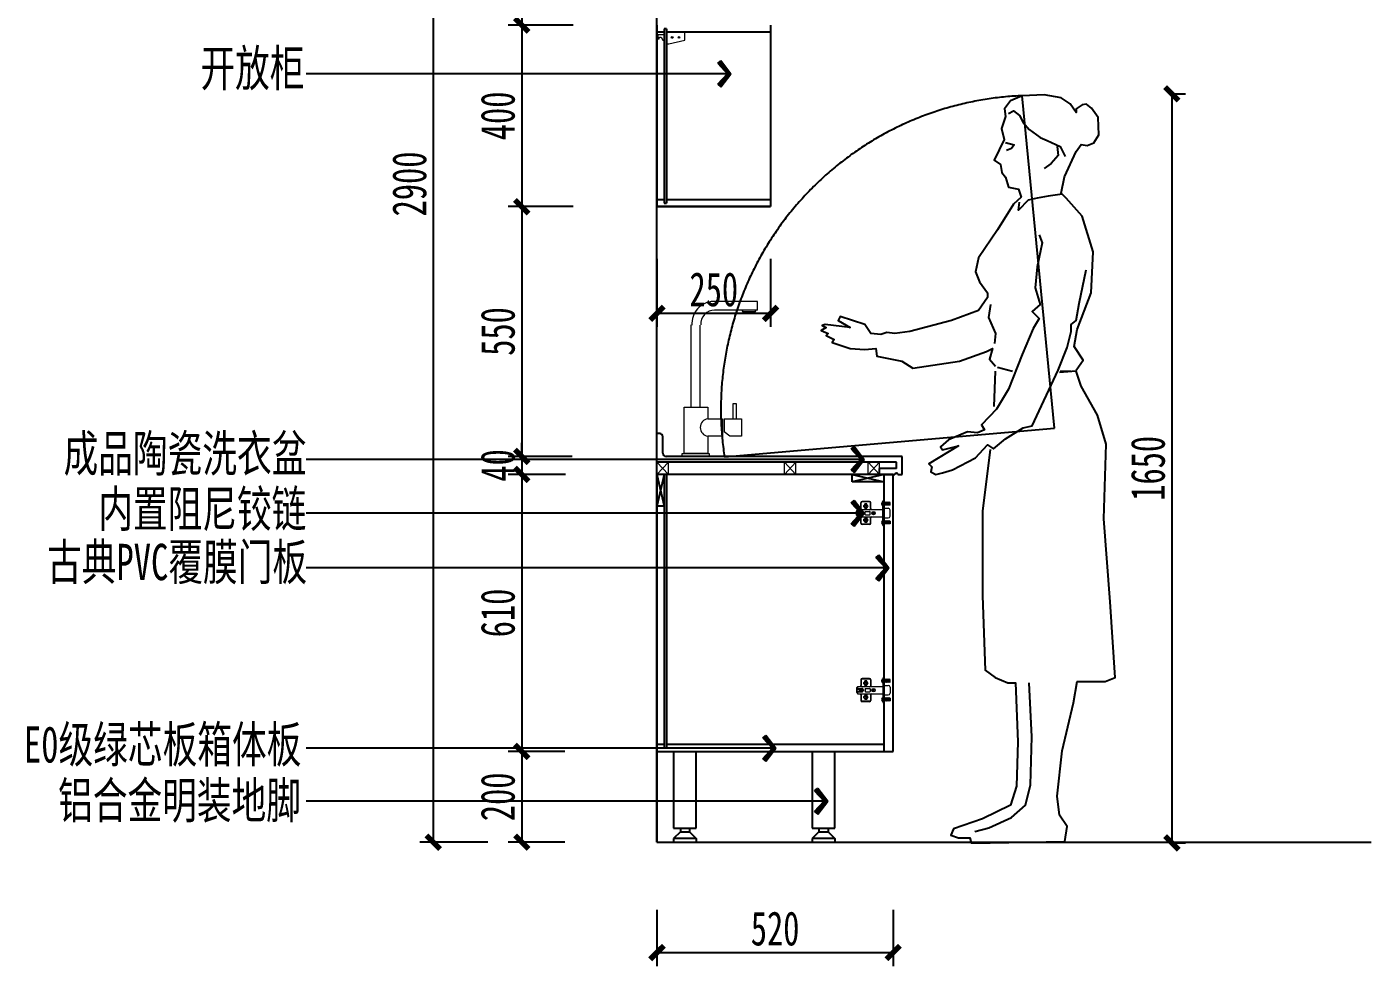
# Model space of a CAD drawing. Header units: millimetres. Extents: x 3104083 to 3173399, y -3165492 to -3044687.
# Drawn here: x 3158657 to 3161617, y -3161341 to -3159272 of the extents above; entities that cross this region are included whole.
import ezdxf

# ---------------------------------------------------------------- set-up
doc = ezdxf.new("R2010")
doc.units = ezdxf.units.MM
doc.header["$LTSCALE"] = 500
doc.header["$MEASUREMENT"] = 0
doc.header["$PDMODE"] = 2
doc.linetypes.add('ACAD_ISO03W100', pattern=[30, 12, -18])
doc.layers.get('0').update_dxf_attribs({"linetype": 'CONTINUOUS'})
doc.layers.get('DEFPOINTS').update_dxf_attribs({"linetype": 'CONTINUOUS'})
for name, color, linetype in [('1', 1, 'CONTINUOUS'), ('D-节点尺寸', 5, 'CONTINUOUS'), ('P-完成面', 3, 'CONTINUOUS'), ('W-基础引线', 35, 'CONTINUOUS'), ('台面', 4, 'CONTINUOUS'), ('柜体', 2, 'CONTINUOUS')]:
    doc.layers.add(name, color=color, linetype=linetype)
for name, color, linetype, lineweight in [('五金辅助件', 25, 'CONTINUOUS', 13), ('墙体', 6, 'CONTINUOUS', 25), ('电器', 85, 'CONTINUOUS', 15)]:
    doc.layers.add(name, color=color, linetype=linetype, lineweight=lineweight)
doc.styles.add('DIM', font='SimSun.ttf', dxfattribs={"width": 0.7})
doc.dimstyles.new('30', dxfattribs={"dimscale": 30, "dimtxt": 2.5, "dimasz": 1, "dimexe": 1, "dimexo": 1, "dimgap": 0.5, "dimtad": 1, "dimdec": 0, "dimzin": 0, "dimdsep": 46, "dimtxsty": 'DIM', "dimblk": 'ARCHTICK', "dimcen": 0, "dimclrd": 5, "dimclre": 5, "dimclrt": 35, "dimadec": 0, "dimazin": 0, "dimtfac": 0.5, "dimtdec": 0, "dimtix": 1, "dimtmove": 2, "dimatfit": 2, "dimldrblk": 'A', "dimfxl": 0, "dimtolj": 1, "dimtzin": 0, "dimlwd": -1, "dimlwe": -1, "dimarcsym": 0})
doc.dimstyles.new('基础引线', dxfattribs={"dimtxt": 3, "dimasz": 0.7, "dimexe": 2, "dimexo": 6, "dimgap": 1, "dimtad": 1, "dimdec": 0, "dimdsep": 46, "dimtxsty": 'Standard', "dimblk1": 'A', "dimblk2": 'A', "dimsah": 1, "dimcen": 3, "dimdle": 200, "dimclrd": 256, "dimclre": 256, "dimclrt": 2, "dimadec": 0, "dimazin": 0, "dimtfac": 1, "dimtdec": 0, "dimtix": 1, "dimtmove": 1, "dimatfit": 3, "dimldrblk": 'A', "dimfxl": 0, "dimtvp": 1, "dimtolj": 1, "dimtzin": 0, "dimarcsym": 0})

# ---------------------------------------------------------------- blocks, each defined once
blk = doc.blocks.new('_ArchTick')
at = {"color": 0, "linetype": 'ByBlock', "const_width": 0.4}
blk.add_lwpolyline([(-0.5, -0.5), (0.5, 0.5)], dxfattribs=at)
blk = doc.blocks.new('*D2047')
at = {"layer": 'DEFPOINTS', "color": 0, "ltscale": 100}
for p in [(3159890.2, -3158518.2), (3159746.9, -3159268.2), (3159890.2, -3159268.2)]:
    blk.add_point(p, dxfattribs=at)
at = {"layer": 'P-完成面', "color": 5, "ltscale": 100}
for p, q in [((3159860.2, -3158518.2), (3159716.9, -3158518.2)), ((3159746.9, -3158518.2), (3159746.9, -3159268.2)), ((3159860.2, -3159268.2), (3159716.9, -3159268.2))]:
    blk.add_line(p, q, dxfattribs=at)
at = {"layer": 'P-完成面', "color": 5, "ltscale": 100, "xscale": 30, "yscale": 30, "zscale": 30}
for p, rotation in [((3159746.9, -3158518.2), 90), ((3159746.9, -3159268.2), 270)]:
    blk.add_blockref('_ArchTick', p, dxfattribs=dict(at, rotation=rotation))
at = {"layer": 'P-完成面', "color": 35, "ltscale": 100, "insert": (3159694.4, -3158893.2), "char_height": 75, "attachment_point": 5, "rotation": 90, "style": 'DIM'}
blk.add_mtext('\\A1;750', dxfattribs=at)
blk = doc.blocks.new('A')
for p, q in [((-1.435, 1.148), (-1.09, 1.437)), ((-1.435, 1.148), (-0.369, 0)), ((-1.09, 1.437), (0, 0)), ((-0.369, 0), (-2.127, 0)), ((-1.435, -1.148), (-0.369, 0)), ((-1.09, -1.437), (0, 0)), ((-1.435, -1.148), (-1.09, -1.437))]:
    blk.add_line(p, q)
for points in [[(-1.435, 1.148), (-1.09, 1.437), (-0.369, 0), (0, 0)], [(-1.435, -1.148), (-1.09, -1.437), (-0.369, 0), (0, 0)]]:
    blk.add_solid(points)
blk = doc.blocks.new('*D2048')
at = {"layer": 'DEFPOINTS', "color": 0, "ltscale": 100}
for p in [(3159890.2, -3159268.2), (3159746.9, -3159668.2), (3159890.2, -3159668.2)]:
    blk.add_point(p, dxfattribs=at)
at = {"layer": 'P-完成面', "color": 5, "ltscale": 100}
for p, q in [((3159860.2, -3159268.2), (3159716.9, -3159268.2)), ((3159746.9, -3159268.2), (3159746.9, -3159668.2)), ((3159860.2, -3159668.2), (3159716.9, -3159668.2))]:
    blk.add_line(p, q, dxfattribs=at)
at = {"layer": 'P-完成面', "color": 5, "ltscale": 100, "xscale": 30, "yscale": 30, "zscale": 30}
for p, rotation in [((3159746.9, -3159268.2), 90), ((3159746.9, -3159668.2), 270)]:
    blk.add_blockref('_ArchTick', p, dxfattribs=dict(at, rotation=rotation))
at = {"layer": 'P-完成面', "color": 35, "ltscale": 100, "insert": (3159694.4, -3159468.2), "char_height": 75, "attachment_point": 5, "rotation": 90, "style": 'DIM'}
blk.add_mtext('\\A1;400', dxfattribs=at)
blk = doc.blocks.new('*D2049')
at = {"layer": 'DEFPOINTS', "color": 0, "ltscale": 100}
for p in [(3159890.2, -3159668.2), (3159746.9, -3160218.2), (3159888, -3160218.2)]:
    blk.add_point(p, dxfattribs=at)
at = {"layer": 'P-完成面', "color": 5, "ltscale": 100}
for p, q in [((3159860.2, -3159668.2), (3159716.9, -3159668.2)), ((3159746.9, -3159668.2), (3159746.9, -3160218.2)), ((3159858, -3160218.2), (3159716.9, -3160218.2))]:
    blk.add_line(p, q, dxfattribs=at)
at = {"layer": 'P-完成面', "color": 5, "ltscale": 100, "xscale": 30, "yscale": 30, "zscale": 30}
for p, rotation in [((3159746.9, -3159668.2), 90), ((3159746.9, -3160218.2), 270)]:
    blk.add_blockref('_ArchTick', p, dxfattribs=dict(at, rotation=rotation))
at = {"layer": 'P-完成面', "color": 35, "ltscale": 100, "insert": (3159694.4, -3159943.2), "char_height": 75, "attachment_point": 5, "rotation": 90, "style": 'DIM'}
blk.add_mtext('\\A1;550', dxfattribs=at)
blk = doc.blocks.new('*D2050')
at = {"layer": 'DEFPOINTS', "color": 0, "ltscale": 100}
for p in [(3159888, -3160218.2), (3159746.9, -3160258.2), (3159873.1, -3160258.2)]:
    blk.add_point(p, dxfattribs=at)
at = {"layer": 'P-完成面', "color": 5, "ltscale": 100}
for p, q in [((3159746.9, -3160218.2), (3159746.9, -3160188.2)), ((3159858, -3160218.2), (3159716.9, -3160218.2)), ((3159746.9, -3160218.2), (3159746.9, -3160258.2)), ((3159843.1, -3160258.2), (3159716.9, -3160258.2)), ((3159746.9, -3160258.2), (3159746.9, -3160288.2))]:
    blk.add_line(p, q, dxfattribs=at)
at = {"layer": 'P-完成面', "color": 5, "ltscale": 100, "xscale": 30, "yscale": 30, "zscale": 30}
for p, rotation in [((3159746.9, -3160218.2), 270), ((3159746.9, -3160258.2), 90)]:
    blk.add_blockref('_ArchTick', p, dxfattribs=dict(at, rotation=rotation))
at = {"layer": 'P-完成面', "color": 35, "ltscale": 100, "insert": (3159694.4, -3160238.2), "char_height": 75, "attachment_point": 5, "rotation": 90, "style": 'DIM'}
blk.add_mtext('\\A1;40', dxfattribs=at)
blk = doc.blocks.new('*D2051')
at = {"layer": 'DEFPOINTS', "color": 0, "ltscale": 100}
for p in [(3159873.1, -3160258.2), (3159746.9, -3160868.2), (3159871.5, -3160868.2)]:
    blk.add_point(p, dxfattribs=at)
at = {"layer": 'P-完成面', "color": 5, "ltscale": 100}
for p, q in [((3159843.1, -3160258.2), (3159716.9, -3160258.2)), ((3159746.9, -3160258.2), (3159746.9, -3160868.2)), ((3159841.5, -3160868.2), (3159716.9, -3160868.2))]:
    blk.add_line(p, q, dxfattribs=at)
at = {"layer": 'P-完成面', "color": 5, "ltscale": 100, "xscale": 30, "yscale": 30, "zscale": 30}
for p, rotation in [((3159746.9, -3160258.2), 90), ((3159746.9, -3160868.2), 270)]:
    blk.add_blockref('_ArchTick', p, dxfattribs=dict(at, rotation=rotation))
at = {"layer": 'P-完成面', "color": 35, "ltscale": 100, "insert": (3159694.4, -3160563.2), "char_height": 75, "attachment_point": 5, "rotation": 90, "style": 'DIM'}
blk.add_mtext('\\A1;610', dxfattribs=at)
blk = doc.blocks.new('*D2052')
at = {"layer": 'DEFPOINTS', "color": 0, "ltscale": 100}
for p in [(3159871.5, -3160868.2), (3159746.9, -3161068.2), (3159871.5, -3161068.2)]:
    blk.add_point(p, dxfattribs=at)
at = {"layer": 'P-完成面', "color": 5, "ltscale": 100}
for p, q in [((3159841.5, -3160868.2), (3159716.9, -3160868.2)), ((3159746.9, -3160868.2), (3159746.9, -3161068.2)), ((3159841.5, -3161068.2), (3159716.9, -3161068.2))]:
    blk.add_line(p, q, dxfattribs=at)
at = {"layer": 'P-完成面', "color": 5, "ltscale": 100, "xscale": 30, "yscale": 30, "zscale": 30}
for p, rotation in [((3159746.9, -3160868.2), 90), ((3159746.9, -3161068.2), 270)]:
    blk.add_blockref('_ArchTick', p, dxfattribs=dict(at, rotation=rotation))
at = {"layer": 'P-完成面', "color": 35, "ltscale": 100, "insert": (3159694.4, -3160968.2), "char_height": 75, "attachment_point": 5, "rotation": 90, "style": 'DIM'}
blk.add_mtext('\\A1;200', dxfattribs=at)
blk = doc.blocks.new('*D2053')
at = {"layer": 'DEFPOINTS', "color": 0, "ltscale": 100}
for p in [(3159909.6, -3158168.2), (3159552.2, -3161068.2), (3159871.5, -3161068.2)]:
    blk.add_point(p, dxfattribs=at)
at = {"layer": 'P-完成面', "color": 5, "ltscale": 100}
for p, q in [((3159672.2, -3158168.2), (3159522.2, -3158168.2)), ((3159552.2, -3158168.2), (3159552.2, -3161068.2)), ((3159672.2, -3161068.2), (3159522.2, -3161068.2))]:
    blk.add_line(p, q, dxfattribs=at)
at = {"layer": 'P-完成面', "color": 5, "ltscale": 100, "xscale": 30, "yscale": 30, "zscale": 30}
for p, rotation in [((3159552.2, -3158168.2), 90), ((3159552.2, -3161068.2), 270)]:
    blk.add_blockref('_ArchTick', p, dxfattribs=dict(at, rotation=rotation))
at = {"layer": 'P-完成面', "color": 35, "ltscale": 100, "insert": (3159499.7, -3159618.2), "char_height": 75, "attachment_point": 5, "rotation": 90, "style": 'DIM'}
blk.add_mtext('\\A1;2900', dxfattribs=at)
blk = doc.blocks.new('*D2055')
at = {"layer": 'DEFPOINTS', "color": 0, "ltscale": 100}
for p in [(3160044.6, -3161187.4), (3160564.6, -3161187.4), (3160564.6, -3161311.1)]:
    blk.add_point(p, dxfattribs=at)
at = {"layer": 'P-完成面', "color": 5, "ltscale": 100}
for p, q in [((3160044.6, -3161217.4), (3160044.6, -3161341.1)), ((3160564.6, -3161217.4), (3160564.6, -3161341.1)), ((3160044.6, -3161311.1), (3160564.6, -3161311.1))]:
    blk.add_line(p, q, dxfattribs=at)
at = {"layer": 'P-完成面', "color": 5, "ltscale": 100, "xscale": 30, "yscale": 30, "zscale": 30, "rotation": 180}
blk.add_blockref('_ArchTick', (3160044.6, -3161311.1), dxfattribs=at)
at = {"layer": 'P-完成面', "color": 5, "ltscale": 100, "xscale": 30, "yscale": 30, "zscale": 30}
blk.add_blockref('_ArchTick', (3160564.6, -3161311.1), dxfattribs=at)
at = {"layer": 'P-完成面', "color": 35, "ltscale": 100, "insert": (3160304.6, -3161258.6), "char_height": 75, "attachment_point": 5, "style": 'DIM'}
blk.add_mtext('\\A1;520', dxfattribs=at)
blk = doc.blocks.new('*D2057')
at = {"layer": 'DEFPOINTS', "color": 0, "ltscale": 100}
for p in [(3160044.6, -3159717.1), (3160294.6, -3159717.1), (3160044.6, -3159903.2)]:
    blk.add_point(p, dxfattribs=at)
at = {"layer": 'P-完成面', "color": 5, "ltscale": 100}
for p, q in [((3160044.6, -3159783.2), (3160044.6, -3159933.2)), ((3160294.6, -3159783.2), (3160294.6, -3159933.2)), ((3160294.6, -3159903.2), (3160044.6, -3159903.2))]:
    blk.add_line(p, q, dxfattribs=at)
at = {"layer": 'P-完成面', "color": 5, "ltscale": 100, "xscale": 30, "yscale": 30, "zscale": 30, "rotation": 180}
blk.add_blockref('_ArchTick', (3160044.6, -3159903.2), dxfattribs=at)
at = {"layer": 'P-完成面', "color": 5, "ltscale": 100, "xscale": 30, "yscale": 30, "zscale": 30}
blk.add_blockref('_ArchTick', (3160294.6, -3159903.2), dxfattribs=at)
at = {"layer": 'P-完成面', "color": 35, "ltscale": 100, "insert": (3160169.6, -3159850.7), "char_height": 75, "attachment_point": 5, "style": 'DIM'}
blk.add_mtext('\\A1;250', dxfattribs=at)
blk = doc.blocks.new('F02FMA01')
at = {"color": 0, "linetype": 'ByBlock'}
for p, q in [((34.1, 1509.5), (18.7, 1491.9)), ((31.9, 1529.2), (34.1, 1509.5)), ((18.7, 1491.9), (3.4, 1481)), ((-104.6, 1034.2), (-107.3, 956.5))]:
    blk.add_line(p, q, dxfattribs=at)
for points in [[(40.6, 1426.2), (47.8, 1462.5), (73.5, 1518.2), (84.5, 1533.6), (97.6, 1531.4), (112.4, 1537.3), (123.3, 1554.8), (121.8, 1592.7), (107.4, 1613.2), (96.4, 1622), (86.7, 1621.2), (73.5, 1612.4), (73.5, 1603.7), (60.4, 1623.4), (40.6, 1636.5), (3.4, 1643.1), (-44.9, 1640.9), (-71.2, 1629.9), (-84.3, 1612.4), (-82.1, 1594.9), (-90.9, 1568.6), (-84.9, 1544.7), (-106.7, 1499.2), (-93.1, 1489.7), (-90, 1471.6), (-81.7, 1461.9), (-75.6, 1439.4), (-53.6, 1435), (-47.1, 1417.5), (-64.6, 1402.1), (-99.7, 1345.2), (-141.3, 1283.8), (-147.9, 1253.2), (-139.1, 1231.2), (-121.6, 1207.1), (-121.6, 1196.2), (-141.3, 1167.7), (-200.5, 1145.8), (-292.6, 1121.7), (-325.5, 1117.3), (-343.1, 1119.5), (-356.2, 1115.1), (-378.1, 1117.3), (-391.3, 1137), (-446.1, 1154.6), (-450.5, 1145.8), (-424.2, 1130.5), (-479, 1137), (-485.6, 1134.9), (-476.8, 1130.5), (-487.8, 1123.9), (-472.4, 1117.3), (-476.8, 1112.9), (-459.3, 1104.2), (-463.6, 1097.6), (-424.2, 1084.5), (-391.3, 1082.3), (-367.2, 1084.5), (-365, 1066.9), (-310.2, 1056), (-286, 1040.7), (-183, 1056), (-123.8, 1077.9), (-110.6, 1084.5), (-117.2, 1060.4), (-104.1, 1045)], [(-75.6, 1601.5), (-64.6, 1608), (-51.4, 1597.1), (-42.7, 1581.8), (-29.5, 1566.4), (-5.4, 1548.9), (9.9, 1542.3), (38.5, 1529.2), (49.4, 1507.3)], [(-82.1, 1537.9), (-62.9, 1532.6), (-69, 1524.8), (-79.9, 1520.4)], [(73.5, 1036.3), (88.9, 1058.2), (69.1, 1088.9), (75.7, 1126.1), (106.4, 1207.1), (110.8, 1297), (86.7, 1375.8), (51.6, 1415.3), (42.8, 1424), (12.1, 1419.6), (-12, 1415.3), (-31.7, 1410.9), (-53.6, 1389), (-51.4, 1406.5)], [(-7.6, 1334.2), (-1, 1316.7), (-12, 1264.1), (-16.4, 1218.1), (-5.4, 1180.9), (-22.9, 1165.5), (-7.6, 1150.2), (-20.7, 1128.3), (-44.9, 1071.3), (-75.6, 994.7), (-101.9, 950.8), (-134.8, 915.8), (-128.2, 904.8), (-143.5, 898.3), (-165.5, 900.5), (-207.1, 882.9), (-224.7, 867.6), (-220.3, 861), (-185.2, 869.8), (-251, 830.4), (-244.4, 823.8), (-246.6, 812.8), (-235.6, 806.3), (-220.3, 810.6), (-198.3, 817.2), (-147.9, 843.5), (-121.6, 872), (-108.4, 863.2), (-82.1, 885.1), (-42.7, 909.2), (-22.9, 913.6), (34.1, 1036.3), (53.8, 1086.7), (62.6, 1121.7), (62.6, 1137), (73.5, 1145.8), (80.1, 1183.1), (95.5, 1257.5)], [(-115, 1180.9), (-119.4, 1152.4), (-104.1, 1117.3), (-106.3, 1095.4)], [(-99.7, 1042.8), (-66.8, 1034.1)], [(-115.7, 862), (-132.4, 725.9), (-132.4, 539.7), (-126.8, 375.8), (-104.6, 359.2), (-76.8, 348), (-60.1, 348), (-54.5, 217.5), (-57.3, 120.2), (-71.2, 78.6), (-132.4, 48), (-196.3, 25.8), (-201.9, 11.9), (-185.2, 6.3), (-160.2, 6.3), (-157.4, -4.8), (-115.7, -4.8), (48.4, -2), (53.9, 31.3), (37.2, 56.3), (31.7, 98), (42.8, 198), (67.8, 303.6), (76.2, 350.8), (137.3, 350.8), (159.6, 359.2), (148.5, 525.8), (134.6, 709.2), (140.1, 873.1), (120.7, 937), (84.5, 1000.9), (73.4, 1034.2), (37.2, 1031.5)], [(38.5, 1034.1), (62.6, 1034.1)], [(-149.1, 20.2), (-118.5, 28.6), (-68.4, 50.8), (-37.8, 78.6), (-26.7, 123), (-23.9, 228.6), (-29.5, 348)]]:
    blk.add_lwpolyline(points, dxfattribs=at)
blk = doc.blocks.new('*D2060')
at = {"layer": 'DEFPOINTS', "color": 0, "ltscale": 100}
for p in [(3161149.4, -3159419.6), (3161149.4, -3161069.6), (3161178.1, -3161069.6)]:
    blk.add_point(p, dxfattribs=at)
at = {"layer": 'P-完成面', "color": 5, "ltscale": 100}
for p, q in [((3161178.1, -3159419.6), (3161208.1, -3159419.6)), ((3161178.1, -3159419.6), (3161178.1, -3161069.6)), ((3161178.1, -3161069.6), (3161208.1, -3161069.6))]:
    blk.add_line(p, q, dxfattribs=at)
at = {"layer": 'P-完成面', "color": 5, "ltscale": 100, "xscale": 30, "yscale": 30, "zscale": 30}
for p, rotation in [((3161178.1, -3159419.6), 90), ((3161178.1, -3161069.6), 270)]:
    blk.add_blockref('_ArchTick', p, dxfattribs=dict(at, rotation=rotation))
at = {"layer": 'P-完成面', "color": 35, "ltscale": 100, "insert": (3161125.6, -3160244.6), "char_height": 75, "attachment_point": 5, "rotation": 90, "style": 'DIM'}
blk.add_mtext('\\A1;1650', dxfattribs=at)

msp = doc.modelspace()

# ---------------------------------------------------------------- linework, layer by layer
at = {"layer": '五金辅助件'}
for p, q in [((3160105.779, -3159301.527), (3160105.779, -3159284.172)), ((3160060.6, -3159289.671), (3160046.221, -3159289.671)), ((3160046.221, -3159289.671), (3160046.221, -3159298.734)), ((3160046.221, -3159298.734), (3160049.444, -3159298.734)), ((3160049.444, -3159298.734), (3160050.386, -3159295.111)), ((3160050.386, -3159295.111), (3160054.142, -3159295.111)), ((3160054.142, -3159295.111), (3160057.371, -3159301.608)), ((3160057.371, -3159301.608), (3160060.6, -3159301.608)), ((3160065.6, -3159309.573), (3160071.016, -3159309.573)), ((3160071.016, -3159309.573), (3160105.779, -3159301.527)), ((3160493.24, -3160332.869), (3160493.24, -3160320.612)), ((3160494.2, -3160332.869), (3160494.2, -3160320.612)), ((3160512.44, -3160317.732), (3160496.12, -3160317.732)), ((3160512.44, -3160318.692), (3160496.12, -3160318.692)), ((3160514.36, -3160333.092), (3160514.36, -3160320.612)), ((3160515.32, -3160333.092), (3160515.32, -3160320.612)), ((3160540.28, -3160318.774), (3160541.72, -3160318.774)), ((3160541.72, -3160370.532), (3160541.72, -3160315.812)), ((3160541.72, -3160315.812), (3160544.6, -3160315.812)), ((3160546.141, -3160319.734), (3160544.6, -3160319.348)), ((3160548.061, -3160319.734), (3160546.141, -3160319.254)), ((3160546.141, -3160325.974), (3160546.141, -3160319.254)), ((3160549.981, -3160319.734), (3160548.061, -3160319.254)), ((3160548.061, -3160325.974), (3160548.061, -3160319.254)), ((3160551.901, -3160319.734), (3160549.981, -3160319.254)), ((3160549.981, -3160325.974), (3160549.981, -3160319.254)), ((3160553.821, -3160319.734), (3160551.901, -3160319.254)), ((3160551.901, -3160325.974), (3160551.901, -3160319.254)), ((3160555.741, -3160319.734), (3160553.821, -3160319.254)), ((3160553.821, -3160325.974), (3160553.821, -3160319.254)), ((3160557.661, -3160319.734), (3160555.741, -3160319.254)), ((3160555.741, -3160325.974), (3160555.741, -3160319.254)), ((3160557.661, -3160325.494), (3160557.661, -3160319.734)), ((3160483.64, -3160347.738), (3160483.64, -3160338.606)), ((3160484.324, -3160337.687), (3160485.684, -3160337.279)), ((3160485.684, -3160349.065), (3160484.324, -3160348.657)), ((3160484.6, -3160347.023), (3160484.6, -3160339.32)), ((3160485.284, -3160338.401), (3160485.684, -3160338.281)), ((3160485.684, -3160348.063), (3160485.284, -3160347.943)), ((3160485.684, -3160335.012), (3160541.72, -3160335.012)), ((3160485.684, -3160339.812), (3160485.684, -3160335.012)), ((3160485.684, -3160339.332), (3160495.284, -3160339.332)), ((3160485.684, -3160351.332), (3160485.684, -3160346.532)), ((3160485.684, -3160347.012), (3160495.284, -3160347.012)), ((3160485.684, -3160351.332), (3160541.72, -3160351.332)), ((3160486.644, -3160340.772), (3160491.422, -3160340.772)), ((3160486.644, -3160345.572), (3160491.422, -3160345.572)), ((3160493.556, -3160342.631), (3160490.516, -3160343.33)), ((3160493.879, -3160344.035), (3160490.838, -3160344.733)), ((3160494.53, -3160340.438), (3160493.126, -3160340.76)), ((3160493.126, -3160340.76), (3160493.556, -3160342.631)), ((3160493.879, -3160344.035), (3160494.309, -3160345.906)), ((3160495.712, -3160345.584), (3160494.309, -3160345.906)), ((3160494.53, -3160340.438), (3160494.96, -3160342.309)), ((3160498.001, -3160341.61), (3160494.96, -3160342.309)), ((3160498.323, -3160343.014), (3160495.282, -3160343.712)), ((3160495.282, -3160343.712), (3160495.712, -3160345.584)), ((3160499.124, -3160343.652), (3160499.124, -3160342.692)), ((3160500.657, -3160325.459), (3160503.262, -3160327.855)), ((3160501.631, -3160324.399), (3160504.237, -3160326.794)), ((3160501.88, -3160324.22), (3160501.88, -3160323.012)), ((3160501.88, -3160332.612), (3160501.88, -3160331.404)), ((3160503.262, -3160327.855), (3160501.963, -3160329.268)), ((3160501.963, -3160329.268), (3160503.023, -3160330.243)), ((3160506.2, -3160322.532), (3160502.36, -3160322.532)), ((3160506.2, -3160333.092), (3160502.36, -3160333.092)), ((3160502.964, -3160346.052), (3160502.964, -3160340.292)), ((3160504.322, -3160328.829), (3160503.023, -3160330.243)), ((3160503.924, -3160339.332), (3160512.564, -3160339.332)), ((3160503.924, -3160347.012), (3160512.564, -3160347.012)), ((3160505.536, -3160325.381), (3160504.237, -3160326.794)), ((3160504.322, -3160328.829), (3160506.928, -3160331.225)), ((3160506.596, -3160326.356), (3160505.297, -3160327.769)), ((3160505.297, -3160327.769), (3160507.902, -3160330.165)), ((3160505.536, -3160325.381), (3160506.596, -3160326.356)), ((3160506.68, -3160324.22), (3160506.68, -3160323.012)), ((3160506.68, -3160332.612), (3160506.68, -3160331.404)), ((3160513.524, -3160346.052), (3160513.524, -3160340.292)), ((3160517.424, -3160342.34), (3160520.139, -3160343.303)), ((3160517.745, -3160341.435), (3160520.46, -3160342.398)), ((3160520.43, -3160343.916), (3160519.467, -3160346.63)), ((3160521.335, -3160344.237), (3160520.372, -3160346.951)), ((3160522.035, -3160339.392), (3160521.072, -3160342.107)), ((3160521.948, -3160343.945), (3160524.662, -3160344.908)), ((3160522.94, -3160339.713), (3160521.977, -3160342.428)), ((3160522.269, -3160343.04), (3160524.983, -3160344.004)), ((3160538.84, -3160322.134), (3160539.33, -3160322.134)), ((3160538.84, -3160323.094), (3160539.33, -3160323.094)), ((3160539.33, -3160323.094), (3160539.33, -3160322.134)), ((3160540.28, -3160326.454), (3160541.72, -3160326.454)), ((3160546.141, -3160325.494), (3160544.6, -3160325.879)), ((3160544.6, -3160332.612), (3160553.821, -3160332.612)), ((3160548.061, -3160325.494), (3160546.141, -3160325.974)), ((3160549.981, -3160325.494), (3160548.061, -3160325.974)), ((3160551.901, -3160325.494), (3160549.981, -3160325.974)), ((3160553.821, -3160325.494), (3160551.901, -3160325.974)), ((3160555.741, -3160325.494), (3160553.821, -3160325.974)), ((3160557.661, -3160325.494), (3160555.741, -3160325.974)), ((3160557.661, -3160349.892), (3160557.661, -3160336.452)), ((3160493.24, -3160365.732), (3160493.24, -3160353.475)), ((3160494.2, -3160365.732), (3160494.2, -3160353.475)), ((3160512.44, -3160367.652), (3160496.12, -3160367.652)), ((3160512.44, -3160368.612), (3160496.12, -3160368.612)), ((3160503.417, -3160357.991), (3160499.967, -3160358.784)), ((3160503.739, -3160359.395), (3160500.289, -3160360.187)), ((3160501.88, -3160353.732), (3160501.88, -3160354.94)), ((3160501.88, -3160362.124), (3160501.88, -3160363.332)), ((3160506.2, -3160353.252), (3160502.36, -3160353.252)), ((3160506.2, -3160363.812), (3160502.36, -3160363.812)), ((3160504.39, -3160355.798), (3160502.987, -3160356.12)), ((3160502.987, -3160356.12), (3160503.417, -3160357.991)), ((3160503.739, -3160359.395), (3160504.169, -3160361.266)), ((3160505.572, -3160360.944), (3160504.169, -3160361.266)), ((3160504.39, -3160355.798), (3160504.82, -3160357.669)), ((3160508.27, -3160356.876), (3160504.82, -3160357.669)), ((3160508.592, -3160358.28), (3160505.142, -3160359.072)), ((3160505.142, -3160359.072), (3160505.572, -3160360.944)), ((3160506.68, -3160353.732), (3160506.68, -3160354.94)), ((3160506.68, -3160362.124), (3160506.68, -3160363.332)), ((3160514.36, -3160365.732), (3160514.36, -3160353.252)), ((3160515.32, -3160365.732), (3160515.32, -3160353.252)), ((3160538.84, -3160363.25), (3160539.33, -3160363.25)), ((3160538.84, -3160364.21), (3160539.33, -3160364.21)), ((3160539.33, -3160363.25), (3160539.33, -3160364.21)), ((3160540.28, -3160359.89), (3160541.72, -3160359.89)), ((3160540.28, -3160367.57), (3160541.72, -3160367.57)), ((3160541.72, -3160370.532), (3160544.6, -3160370.532)), ((3160544.6, -3160353.732), (3160553.821, -3160353.732)), ((3160546.141, -3160360.85), (3160544.6, -3160360.465)), ((3160546.141, -3160366.61), (3160544.6, -3160366.996)), ((3160546.141, -3160360.37), (3160546.141, -3160367.09)), ((3160548.061, -3160360.85), (3160546.141, -3160360.37)), ((3160548.061, -3160366.61), (3160546.141, -3160367.09)), ((3160548.061, -3160360.37), (3160548.061, -3160367.09)), ((3160549.981, -3160360.85), (3160548.061, -3160360.37)), ((3160549.981, -3160366.61), (3160548.061, -3160367.09)), ((3160549.981, -3160360.37), (3160549.981, -3160367.09)), ((3160551.901, -3160360.85), (3160549.981, -3160360.37)), ((3160551.901, -3160366.61), (3160549.981, -3160367.09)), ((3160551.901, -3160360.37), (3160551.901, -3160367.09)), ((3160553.821, -3160360.85), (3160551.901, -3160360.37)), ((3160553.821, -3160366.61), (3160551.901, -3160367.09)), ((3160553.821, -3160360.37), (3160553.821, -3160367.09)), ((3160555.741, -3160360.85), (3160553.821, -3160360.37)), ((3160555.741, -3160366.61), (3160553.821, -3160367.09)), ((3160555.741, -3160360.37), (3160555.741, -3160367.09)), ((3160557.661, -3160360.85), (3160555.741, -3160360.37)), ((3160557.661, -3160366.61), (3160555.741, -3160367.09)), ((3160557.661, -3160360.85), (3160557.661, -3160366.61)), ((3160541.72, -3160705.812), (3160541.72, -3160760.532)), ((3160541.72, -3160705.812), (3160544.6, -3160705.812)), ((3160483.64, -3160728.606), (3160483.64, -3160737.738)), ((3160485.684, -3160727.279), (3160484.324, -3160727.687)), ((3160484.6, -3160729.32), (3160484.6, -3160737.023)), ((3160485.684, -3160728.281), (3160485.284, -3160728.401)), ((3160485.684, -3160725.012), (3160541.72, -3160725.012)), ((3160485.684, -3160725.012), (3160485.684, -3160729.812)), ((3160485.684, -3160729.332), (3160495.284, -3160729.332)), ((3160486.644, -3160730.772), (3160491.422, -3160730.772)), ((3160486.644, -3160735.572), (3160491.422, -3160735.572)), ((3160493.556, -3160733.712), (3160490.516, -3160733.014)), ((3160493.879, -3160732.309), (3160490.838, -3160731.61)), ((3160493.126, -3160735.584), (3160493.556, -3160733.712)), ((3160494.53, -3160735.906), (3160493.126, -3160735.584)), ((3160493.24, -3160710.612), (3160493.24, -3160722.869)), ((3160493.879, -3160732.309), (3160494.309, -3160730.438)), ((3160494.2, -3160710.612), (3160494.2, -3160722.869)), ((3160495.712, -3160730.76), (3160494.309, -3160730.438)), ((3160494.53, -3160735.906), (3160494.96, -3160734.035)), ((3160498.001, -3160734.733), (3160494.96, -3160734.035)), ((3160495.282, -3160732.631), (3160495.712, -3160730.76)), ((3160498.323, -3160733.33), (3160495.282, -3160732.631)), ((3160512.44, -3160707.732), (3160496.12, -3160707.732)), ((3160512.44, -3160708.692), (3160496.12, -3160708.692)), ((3160499.124, -3160732.692), (3160499.124, -3160733.652)), ((3160503.417, -3160718.352), (3160499.967, -3160717.56)), ((3160503.739, -3160716.949), (3160500.289, -3160716.156)), ((3160501.88, -3160714.22), (3160501.88, -3160713.012)), ((3160501.88, -3160722.612), (3160501.88, -3160721.404)), ((3160506.2, -3160712.532), (3160502.36, -3160712.532)), ((3160506.2, -3160723.092), (3160502.36, -3160723.092)), ((3160502.964, -3160730.292), (3160502.964, -3160736.052)), ((3160502.987, -3160720.224), (3160503.417, -3160718.352)), ((3160504.39, -3160720.546), (3160502.987, -3160720.224)), ((3160503.739, -3160716.949), (3160504.169, -3160715.078)), ((3160503.924, -3160729.332), (3160512.564, -3160729.332)), ((3160505.572, -3160715.4), (3160504.169, -3160715.078)), ((3160504.39, -3160720.546), (3160504.82, -3160718.675)), ((3160508.27, -3160719.467), (3160504.82, -3160718.675)), ((3160505.142, -3160717.271), (3160505.572, -3160715.4)), ((3160508.592, -3160718.064), (3160505.142, -3160717.271)), ((3160506.68, -3160714.22), (3160506.68, -3160713.012)), ((3160506.68, -3160722.612), (3160506.68, -3160721.404)), ((3160513.524, -3160730.292), (3160513.524, -3160736.052)), ((3160514.36, -3160710.612), (3160514.36, -3160723.092)), ((3160515.32, -3160710.612), (3160515.32, -3160723.092)), ((3160517.424, -3160734.004), (3160520.139, -3160733.04)), ((3160517.745, -3160734.908), (3160520.46, -3160733.945)), ((3160520.43, -3160732.428), (3160519.467, -3160729.713)), ((3160521.335, -3160732.107), (3160520.372, -3160729.392)), ((3160522.035, -3160736.951), (3160521.072, -3160734.237)), ((3160521.948, -3160732.398), (3160524.662, -3160731.435)), ((3160522.94, -3160736.63), (3160521.977, -3160733.916)), ((3160522.269, -3160733.303), (3160524.983, -3160732.34)), ((3160538.84, -3160712.134), (3160539.33, -3160712.134)), ((3160538.84, -3160713.094), (3160539.33, -3160713.094)), ((3160539.33, -3160713.094), (3160539.33, -3160712.134)), ((3160540.28, -3160708.774), (3160541.72, -3160708.774)), ((3160540.28, -3160716.454), (3160541.72, -3160716.454)), ((3160546.141, -3160709.734), (3160544.6, -3160709.348)), ((3160546.141, -3160715.494), (3160544.6, -3160715.879)), ((3160544.6, -3160722.612), (3160553.821, -3160722.612)), ((3160546.141, -3160715.974), (3160546.141, -3160709.254)), ((3160548.061, -3160709.734), (3160546.141, -3160709.254)), ((3160548.061, -3160715.494), (3160546.141, -3160715.974)), ((3160548.061, -3160715.974), (3160548.061, -3160709.254)), ((3160549.981, -3160709.734), (3160548.061, -3160709.254)), ((3160549.981, -3160715.494), (3160548.061, -3160715.974)), ((3160549.981, -3160715.974), (3160549.981, -3160709.254)), ((3160551.901, -3160709.734), (3160549.981, -3160709.254)), ((3160551.901, -3160715.494), (3160549.981, -3160715.974)), ((3160551.901, -3160715.974), (3160551.901, -3160709.254)), ((3160553.821, -3160709.734), (3160551.901, -3160709.254)), ((3160553.821, -3160715.494), (3160551.901, -3160715.974)), ((3160553.821, -3160715.974), (3160553.821, -3160709.254)), ((3160555.741, -3160709.734), (3160553.821, -3160709.254)), ((3160555.741, -3160715.494), (3160553.821, -3160715.974)), ((3160555.741, -3160715.974), (3160555.741, -3160709.254)), ((3160557.661, -3160709.734), (3160555.741, -3160709.254)), ((3160557.661, -3160715.494), (3160555.741, -3160715.974)), ((3160557.661, -3160715.494), (3160557.661, -3160709.734)), ((3160557.661, -3160726.452), (3160557.661, -3160739.892)), ((3160484.324, -3160738.657), (3160485.684, -3160739.065)), ((3160485.284, -3160737.943), (3160485.684, -3160738.063)), ((3160485.684, -3160736.532), (3160485.684, -3160741.332)), ((3160485.684, -3160737.012), (3160495.284, -3160737.012)), ((3160485.684, -3160741.332), (3160541.72, -3160741.332)), ((3160493.24, -3160743.475), (3160493.24, -3160755.732)), ((3160494.2, -3160743.475), (3160494.2, -3160755.732)), ((3160512.44, -3160757.652), (3160496.12, -3160757.652)), ((3160512.44, -3160758.612), (3160496.12, -3160758.612)), ((3160500.657, -3160750.885), (3160503.262, -3160748.489)), ((3160501.631, -3160751.945), (3160504.237, -3160749.549)), ((3160501.88, -3160743.732), (3160501.88, -3160744.94)), ((3160501.88, -3160752.124), (3160501.88, -3160753.332)), ((3160501.963, -3160747.076), (3160503.023, -3160746.101)), ((3160503.262, -3160748.489), (3160501.963, -3160747.076)), ((3160506.2, -3160743.252), (3160502.36, -3160743.252)), ((3160506.2, -3160753.812), (3160502.36, -3160753.812)), ((3160504.322, -3160747.514), (3160503.023, -3160746.101)), ((3160503.924, -3160737.012), (3160512.564, -3160737.012)), ((3160505.536, -3160750.963), (3160504.237, -3160749.549)), ((3160504.322, -3160747.514), (3160506.928, -3160745.119)), ((3160505.297, -3160748.575), (3160507.902, -3160746.179)), ((3160506.596, -3160749.988), (3160505.297, -3160748.575)), ((3160505.536, -3160750.963), (3160506.596, -3160749.988)), ((3160506.68, -3160743.732), (3160506.68, -3160744.94)), ((3160506.68, -3160752.124), (3160506.68, -3160753.332)), ((3160514.36, -3160743.252), (3160514.36, -3160755.732)), ((3160515.32, -3160743.252), (3160515.32, -3160755.732)), ((3160538.84, -3160753.25), (3160539.33, -3160753.25)), ((3160538.84, -3160754.21), (3160539.33, -3160754.21)), ((3160539.33, -3160753.25), (3160539.33, -3160754.21)), ((3160540.28, -3160749.89), (3160541.72, -3160749.89)), ((3160540.28, -3160757.57), (3160541.72, -3160757.57)), ((3160541.72, -3160760.532), (3160544.6, -3160760.532)), ((3160544.6, -3160743.732), (3160553.821, -3160743.732)), ((3160546.141, -3160750.85), (3160544.6, -3160750.465)), ((3160546.141, -3160756.61), (3160544.6, -3160756.996)), ((3160548.061, -3160750.85), (3160546.141, -3160750.37)), ((3160546.141, -3160750.37), (3160546.141, -3160757.09)), ((3160548.061, -3160756.61), (3160546.141, -3160757.09)), ((3160549.981, -3160750.85), (3160548.061, -3160750.37)), ((3160548.061, -3160750.37), (3160548.061, -3160757.09)), ((3160549.981, -3160756.61), (3160548.061, -3160757.09)), ((3160551.901, -3160750.85), (3160549.981, -3160750.37)), ((3160549.981, -3160750.37), (3160549.981, -3160757.09)), ((3160551.901, -3160756.61), (3160549.981, -3160757.09)), ((3160553.821, -3160750.85), (3160551.901, -3160750.37)), ((3160551.901, -3160750.37), (3160551.901, -3160757.09)), ((3160553.821, -3160756.61), (3160551.901, -3160757.09)), ((3160555.741, -3160750.85), (3160553.821, -3160750.37)), ((3160553.821, -3160750.37), (3160553.821, -3160757.09)), ((3160555.741, -3160756.61), (3160553.821, -3160757.09)), ((3160557.661, -3160750.85), (3160555.741, -3160750.37)), ((3160555.741, -3160750.37), (3160555.741, -3160757.09)), ((3160557.661, -3160756.61), (3160555.741, -3160757.09)), ((3160557.661, -3160750.85), (3160557.661, -3160756.61))]:
    msp.add_line(p, q, dxfattribs=at)
at = {"layer": '五金辅助件', "linetype": 'ACAD_ISO03W100'}
for p, q in [((3160044.6, -3160258.172), (3160044.6, -3160231.172)), ((3160069.6, -3160231.172), (3160044.6, -3160258.172)), ((3160044.6, -3160231.172), (3160069.6, -3160258.172)), ((3160069.6, -3160258.172), (3160069.6, -3160231.172)), ((3160325.6, -3160258.172), (3160325.6, -3160231.172)), ((3160350.6, -3160231.172), (3160325.6, -3160258.172)), ((3160325.6, -3160231.172), (3160350.6, -3160258.172)), ((3160350.6, -3160258.172), (3160350.6, -3160231.172)), ((3160509.6, -3160258.172), (3160509.6, -3160231.172)), ((3160534.6, -3160231.172), (3160509.6, -3160258.172)), ((3160509.6, -3160231.172), (3160534.6, -3160258.172)), ((3160534.6, -3160258.172), (3160534.6, -3160231.172))]:
    msp.add_line(p, q, dxfattribs=at)
at = {"layer": '五金辅助件'}
for centre, radius in [((3160078.086, -3159295.46), 1.947), ((3160093.089, -3159295.46), 1.947), ((3160494.419, -3160343.172), 3.84), ((3160504.28, -3160327.812), 4.32), ((3160521.204, -3160343.172), 3.84), ((3160504.28, -3160358.532), 4.32), ((3160494.419, -3160733.172), 3.84), ((3160504.28, -3160717.812), 4.32), ((3160521.204, -3160733.172), 3.84), ((3160504.28, -3160748.532), 4.32)]:
    msp.add_circle(centre, radius, dxfattribs=at)
for centre, radius, start, end in [((3160496.12, -3160320.612), 2.88, 90, 180), ((3160496.12, -3160320.612), 1.92, 90, 180), ((3160512.44, -3160320.612), 2.88, 0, 90), ((3160512.44, -3160320.612), 1.92, 0, 90), ((3160544.68, -3160322.614), 5.84, 138.88791, 175.285439), ((3160484.6, -3160338.606), 0.96, 106.699244, 180), ((3160484.6, -3160347.738), 0.96, 180, 253.300756), ((3160485.56, -3160339.32), 0.96, 106.699244, 180), ((3160485.56, -3160347.023), 0.96, 180, 253.300756), ((3160486.644, -3160339.812), 0.96, 180, 270), ((3160486.644, -3160346.532), 0.96, 90, 180), ((3160494.419, -3160343.172), 2.73, 177.650754, 208.229505), ((3160490.36, -3160332.869), 2.88, 311.924093, 0), ((3160490.36, -3160353.475), 2.88, 0, 48.075907), ((3160490.36, -3160332.869), 3.84, 326.080816, 0), ((3160490.36, -3160353.475), 3.84, 0, 33.919184), ((3160495.669, -3160342.766), 3.456, 1.233582, 96.394568), ((3160495.669, -3160343.577), 3.456, 263.605432, 358.766418), ((3160494.419, -3160343.172), 2.73, 357.650754, 28.229505), ((3160504.28, -3160327.812), 2.869, 122.868001, 151.937832), ((3160502.36, -3160323.012), 0.48, 90, 180), ((3160502.36, -3160332.612), 0.48, 180, 270), ((3160503.924, -3160340.292), 0.96, 90, 180), ((3160503.924, -3160346.052), 0.96, 180, 270), ((3160504.28, -3160327.812), 2.869, 302.868001, 331.937832), ((3160506.2, -3160323.012), 0.48, 0, 90), ((3160506.2, -3160332.612), 0.48, 270, 0), ((3160512.564, -3160340.292), 0.96, 0, 90), ((3160512.564, -3160346.052), 0.96, 270, 0), ((3160517.24, -3160333.092), 2.88, 180, 221.810315), ((3160517.24, -3160353.252), 2.88, 138.189685, 180), ((3160517.24, -3160333.092), 1.92, 180, 270), ((3160517.24, -3160353.252), 1.92, 90, 180), ((3160519.978, -3160343.756), 0.48, 340.464436, 70.464436), ((3160520.62, -3160341.946), 0.48, 250.464436, 340.464436), ((3160521.788, -3160344.398), 0.48, 70.464436, 160.464436), ((3160522.43, -3160342.588), 0.48, 160.464436, 250.464436), ((3160544.68, -3160322.614), 5.84, 184.714561, 221.11209), ((3160553.821, -3160336.452), 3.84, 0, 90), ((3160553.821, -3160349.892), 3.84, 270, 0), ((3160496.12, -3160365.732), 2.88, 180, 270), ((3160496.12, -3160365.732), 1.92, 180, 270), ((3160504.28, -3160358.532), 2.869, 178.405214, 207.475045), ((3160502.36, -3160353.732), 0.48, 90, 180), ((3160502.36, -3160363.332), 0.48, 180, 270), ((3160506.2, -3160353.732), 0.48, 0, 90), ((3160506.2, -3160363.332), 0.48, 270, 0), ((3160504.28, -3160358.532), 2.869, 358.405214, 27.475045), ((3160512.44, -3160365.732), 1.92, 270, 0), ((3160512.44, -3160365.732), 2.88, 270, 0), ((3160544.68, -3160363.73), 5.84, 138.88791, 175.285439), ((3160544.68, -3160363.73), 5.84, 184.714561, 221.11209), ((3160484.6, -3160728.606), 0.96, 106.699244, 180), ((3160485.56, -3160729.32), 0.96, 106.699244, 180), ((3160486.644, -3160729.812), 0.96, 180, 270), ((3160486.644, -3160736.532), 0.96, 90, 180), ((3160494.419, -3160733.172), 2.73, 151.770495, 182.349246), ((3160490.36, -3160722.869), 2.88, 311.924093, 0), ((3160496.12, -3160710.612), 2.88, 90, 180), ((3160490.36, -3160722.869), 3.84, 326.080816, 0), ((3160496.12, -3160710.612), 1.92, 90, 180), ((3160495.669, -3160732.766), 3.456, 1.233582, 96.394568), ((3160495.669, -3160733.577), 3.456, 263.605432, 358.766418), ((3160494.419, -3160733.172), 2.73, 331.770495, 2.349246), ((3160504.28, -3160717.812), 2.869, 152.524955, 181.594786), ((3160502.36, -3160713.012), 0.48, 90, 180), ((3160502.36, -3160722.612), 0.48, 180, 270), ((3160503.924, -3160730.292), 0.96, 90, 180), ((3160503.924, -3160736.052), 0.96, 180, 270), ((3160506.2, -3160713.012), 0.48, 0, 90), ((3160506.2, -3160722.612), 0.48, 270, 0), ((3160504.28, -3160717.812), 2.869, 332.524955, 1.594786), ((3160512.44, -3160710.612), 2.88, 0, 90), ((3160512.44, -3160710.612), 1.92, 0, 90), ((3160512.564, -3160730.292), 0.96, 0, 90), ((3160512.564, -3160736.052), 0.96, 270, 0), ((3160517.24, -3160723.092), 2.88, 180, 221.810315), ((3160517.24, -3160723.092), 1.92, 180, 270), ((3160519.978, -3160732.588), 0.48, 289.535564, 19.535564), ((3160520.62, -3160734.398), 0.48, 19.535564, 109.535564), ((3160521.788, -3160731.946), 0.48, 199.535564, 289.535564), ((3160522.43, -3160733.756), 0.48, 109.535564, 199.535564), ((3160544.68, -3160712.614), 5.84, 138.88791, 175.285439), ((3160544.68, -3160712.614), 5.84, 184.714561, 221.11209), ((3160553.821, -3160726.452), 3.84, 0, 90), ((3160484.6, -3160737.738), 0.96, 180, 253.300756), ((3160485.56, -3160737.023), 0.96, 180, 253.300756), ((3160490.36, -3160743.475), 2.88, 0, 48.075907), ((3160496.12, -3160755.732), 2.88, 180, 270), ((3160490.36, -3160743.475), 3.84, 0, 33.919184), ((3160496.12, -3160755.732), 1.92, 180, 270), ((3160504.28, -3160748.532), 2.869, 208.062168, 237.131999), ((3160502.36, -3160743.732), 0.48, 90, 180), ((3160502.36, -3160753.332), 0.48, 180, 270), ((3160504.28, -3160748.532), 2.869, 28.062168, 57.131999), ((3160506.2, -3160743.732), 0.48, 0, 90), ((3160506.2, -3160753.332), 0.48, 270, 0), ((3160512.44, -3160755.732), 1.92, 270, 0), ((3160512.44, -3160755.732), 2.88, 270, 0), ((3160517.24, -3160743.252), 2.88, 138.189685, 180), ((3160517.24, -3160743.252), 1.92, 90, 180), ((3160544.68, -3160753.73), 5.84, 138.88791, 175.285439), ((3160544.68, -3160753.73), 5.84, 184.714561, 221.11209), ((3160553.821, -3160739.892), 3.84, 270, 0)]:
    msp.add_arc(centre, radius, start, end, dxfattribs=at)
at = {"layer": '台面'}
for p, q in [((3160050.6, -3160168.172), (3160044.6, -3160168.172)), ((3160044.6, -3160231.172), (3160044.6, -3160168.172)), ((3160057.6, -3160211.172), (3160057.6, -3160175.172)), ((3160571.6, -3160231.172), (3160044.6, -3160231.172)), ((3160584.6, -3160218.172), (3160064.6, -3160218.172)), ((3160571.6, -3160245.172), (3160571.6, -3160231.172)), ((3160584.6, -3160258.172), (3160584.6, -3160218.172)), ((3160571.6, -3160245.172), (3160534.6, -3160245.172)), ((3160534.6, -3160258.172), (3160568.242, -3160258.172)), ((3160574.866, -3160258.172), (3160584.6, -3160258.172))]:
    msp.add_line(p, q, dxfattribs=at)
for centre, radius, start, end in [((3160050.6, -3160175.172), 7, 0, 90), ((3160064.6, -3160211.172), 7, 180, 270), ((3160571.554, -3160258.488), 3.327, 5.454106, 174.545894)]:
    msp.add_arc(centre, radius, start, end, dxfattribs=at)
at = {"layer": '墙体'}
for q in [(3160044.6, -3158168.172), (3161616.699, -3161068.172)]:
    msp.add_line((3160044.6, -3161068.172), q, dxfattribs=at)
at = {"layer": '柜体'}
for p, q in [((3160044.6, -3159268.172), (3160044.6, -3159668.172)), ((3160060.6, -3159284.172), (3160044.6, -3159284.172)), ((3160060.6, -3159276.172), (3160060.6, -3159660.172)), ((3160065.6, -3159276.172), (3160060.6, -3159276.172)), ((3160065.6, -3159276.172), (3160065.6, -3159660.172)), ((3160294.6, -3159284.172), (3160065.6, -3159284.172)), ((3160294.6, -3159268.172), (3160294.6, -3159668.172)), ((3160044.6, -3159652.172), (3160060.6, -3159652.172)), ((3160294.6, -3159668.172), (3160044.6, -3159668.172)), ((3160044.6, -3159668.172), (3160294.6, -3159668.172)), ((3160060.6, -3159660.172), (3160065.6, -3159660.172)), ((3160065.6, -3159652.172), (3160294.6, -3159652.172)), ((3160564.6, -3160258.172), (3160044.6, -3160258.172)), ((3160044.6, -3160258.172), (3160044.6, -3160868.172)), ((3160060.6, -3160258.172), (3160044.6, -3160328.172)), ((3160044.6, -3160258.172), (3160060.6, -3160328.172)), ((3160060.6, -3160258.172), (3160060.6, -3160860.172)), ((3160065.6, -3160258.172), (3160065.6, -3160860.172)), ((3160474.6, -3160274.172), (3160474.6, -3160258.172)), ((3160544.6, -3160258.172), (3160474.6, -3160274.172)), ((3160474.6, -3160258.172), (3160544.6, -3160274.172)), ((3160534.6, -3160258.172), (3160534.6, -3160245.172)), ((3160544.6, -3160868.172), (3160544.6, -3160258.172)), ((3160564.6, -3160868.172), (3160564.6, -3160258.172)), ((3160544.6, -3160274.172), (3160474.6, -3160274.172)), ((3160060.6, -3160328.172), (3160044.6, -3160328.172)), ((3160044.6, -3160852.172), (3160060.6, -3160852.172)), ((3160065.6, -3160852.172), (3160544.6, -3160852.172)), ((3160044.6, -3160868.172), (3160564.6, -3160868.172)), ((3160044.6, -3160868.172), (3160044.6, -3161068.172)), ((3160060.6, -3160860.172), (3160065.6, -3160860.172)), ((3160081.171, -3160868.172), (3160081.171, -3161037.111)), ((3160131.171, -3161037.111), (3160131.171, -3160868.172)), ((3160385.96, -3160868.172), (3160385.96, -3161037.111)), ((3160435.96, -3161037.111), (3160435.96, -3160868.172)), ((3160081.171, -3161037.111), (3160131.171, -3161037.111)), ((3160095.994, -3161044.973), (3160081.171, -3161060.004)), ((3160081.171, -3161060.004), (3160081.171, -3161068.172)), ((3160131.171, -3161060.004), (3160081.171, -3161060.004)), ((3160095.994, -3161037.111), (3160095.994, -3161044.973)), ((3160095.994, -3161044.973), (3160116.348, -3161044.973)), ((3160116.348, -3161037.111), (3160116.348, -3161044.973)), ((3160116.348, -3161044.973), (3160131.171, -3161060.004)), ((3160131.171, -3161060.004), (3160131.171, -3161068.172)), ((3160385.96, -3161037.111), (3160435.96, -3161037.111)), ((3160400.783, -3161044.973), (3160385.96, -3161060.004)), ((3160385.96, -3161060.004), (3160385.96, -3161068.172)), ((3160435.96, -3161060.004), (3160385.96, -3161060.004)), ((3160400.783, -3161037.111), (3160400.783, -3161044.973)), ((3160400.783, -3161044.973), (3160421.137, -3161044.973)), ((3160421.137, -3161037.111), (3160421.137, -3161044.973)), ((3160421.137, -3161044.973), (3160435.96, -3161060.004)), ((3160435.96, -3161060.004), (3160435.96, -3161068.172))]:
    msp.add_line(p, q, dxfattribs=at)
at = {"layer": '柜体', "linetype": 'ACAD_ISO03W100'}
for p, q in [((3160919.978, -3160156.021), (3160848.823, -3159423.88)), ((3160193.203, -3160219.561), (3160919.978, -3160156.021))]:
    msp.add_line(p, q, dxfattribs=at)
msp.add_arc((3160876.305, -3160114.472), 691.138, 92.278815, 188.745903, dxfattribs=at)
at = {"layer": '电器'}
for p, q in [((3160265.917, -3159877.023), (3160169.085, -3159877.023)), ((3160265.917, -3159896.223), (3160265.917, -3159877.023)), ((3160265.917, -3159896.223), (3160171.034, -3159896.223)), ((3160234.412, -3159900.058), (3160260.299, -3159900.058)), ((3160120.047, -3160109.754), (3160120.047, -3159928.658)), ((3160139.521, -3160109.754), (3160139.521, -3159929.503)), ((3160104.251, -3160212.154), (3160104.251, -3160109.754)), ((3160104.251, -3160109.754), (3160156.694, -3160109.754)), ((3160156.694, -3160109.754), (3160156.694, -3160135.354)), ((3160156.694, -3160109.754), (3160156.694, -3160135.354)), ((3160156.694, -3160135.354), (3160188.694, -3160135.354)), ((3160188.694, -3160135.354), (3160188.694, -3160173.754)), ((3160192.534, -3160135.354), (3160192.534, -3160164.474)), ((3160192.534, -3160135.354), (3160230.294, -3160135.354)), ((3160230.294, -3160135.354), (3160230.294, -3160173.754)), ((3160156.694, -3160173.754), (3160156.694, -3160212.154)), ((3160188.694, -3160173.754), (3160156.694, -3160173.754)), ((3160205.014, -3160173.754), (3160192.534, -3160164.474)), ((3160230.294, -3160173.754), (3160205.014, -3160173.754)), ((3160156.694, -3160212.154), (3160104.251, -3160212.154))]:
    msp.add_line(p, q, dxfattribs=at)
for points in [[(3160260.299, -3159900.058), (3160234.507, -3159900.058), (3160234.507, -3159902.939), (3160260.299, -3159902.939)], [(3160211.414, -3160135.354), (3160219.925, -3160135.354), (3160219.925, -3160102.743), (3160211.414, -3160102.743)], [(3160100.262, -3160212.154), (3160159.696, -3160212.154), (3160159.696, -3160218.172), (3160100.262, -3160218.172)]]:
    msp.add_lwpolyline(points, close=True, dxfattribs=at)
for centre, radius, start, end in [((3160170.022, -3159925.756), 48.742, 91.100975, 184.409002), ((3160171.342, -3159926.726), 30.505, 89.420763, 183.631178), ((3160227.374, -3159903.119), 7.674, 23.510567, 63.978922), ((3160267.336, -3159903.119), 7.674, 116.021078, 156.489433), ((3160159.04, -3160154.554), 19.343, 96.96651, 263.03349)]:
    msp.add_arc(centre, radius, start, end, dxfattribs=at)

# ---------------------------------------------------------------- block references
at = {"layer": '1', "color": 124}
msp.add_blockref('F02FMA01', (3160893.689, -3161064.779), dxfattribs=at)

# ---------------------------------------------------------------- texts
at = {"layer": 'D-节点尺寸', "color": 35, "ltscale": 100, "char_height": 80, "attachment_point": 5, "style": 'DIM'}
for s, width, insert in [('\\pi242.67;开放柜', 1464.32065, (3159032.695, -3159367.663)), ('成品陶瓷洗衣盆', 1464.32065, (3159005.502, -3160216.512)), ('\\pi242.67;内置阻尼铰链', 1464.32065, (3158922.182, -3160338.278)), ('\\pi154.78;古典PVC覆膜门板', 994.1782, (3158910.616, -3160455.36)), ('E0级绿芯板箱体板', 1233.92768, (3158956.317, -3160857.137)), ('铝合金明装地脚', 1031.57636, (3158993.452, -3160980.601))]:
    msp.add_mtext_dynamic_manual_height_columns(s, width=width, gutter_width=400, heights=[0], dxfattribs=dict(at, insert=insert))

# ---------------------------------------------------------------- dimensions: what is measured, and where the dimension line sits
at = {"layer": 'P-完成面', "color": 251, "ltscale": 100}
for base, p1, p2, picture, middle in [((3159552.157, -3161068.172), (3159909.559, -3158168.172), (3159871.514, -3161068.172), '*D2053', (3159499.657, -3159618.172)), ((3159746.933, -3159268.172), (3159890.246, -3158518.172), (3159890.246, -3159268.172), '*D2047', (3159694.433, -3158893.172)), ((3159746.933, -3159668.172), (3159890.246, -3159268.172), (3159890.246, -3159668.172), '*D2048', (3159694.433, -3159468.172)), ((3161178.111, -3161069.561), (3161149.356, -3159419.561), (3161149.356, -3161069.561), '*D2060', (3161125.611, -3160244.561)), ((3159746.933, -3160218.172), (3159890.246, -3159668.172), (3159888.025, -3160218.172), '*D2049', (3159694.433, -3159943.172)), ((3159746.933, -3160258.172), (3159888.025, -3160218.172), (3159873.107, -3160258.172), '*D2050', (3159694.433, -3160238.172)), ((3159746.933, -3160868.172), (3159873.107, -3160258.172), (3159871.514, -3160868.172), '*D2051', (3159694.433, -3160563.172)), ((3159746.933, -3161068.172), (3159871.514, -3160868.172), (3159871.514, -3161068.172), '*D2052', (3159694.433, -3160968.172))]:
    dim = msp.add_linear_dim(base=base, p1=p1, p2=p2, angle=90, dimstyle='30', dxfattribs=at)
    dim.commit()
    dim.dimension.update_dxf_attribs({"geometry": picture, "text_midpoint": middle})
for base, p1, p2, picture, middle in [((3160044.6, -3159903.229), (3160294.6, -3159717.111), (3160044.6, -3159717.111), '*D2057', (3160169.6, -3159850.729)), ((3160564.6, -3161311.082), (3160044.6, -3161187.374), (3160564.6, -3161187.374), '*D2055', (3160304.6, -3161258.582))]:
    dim = msp.add_linear_dim(base=base, p1=p1, p2=p2, dimstyle='30', dxfattribs=at)
    dim.commit()
    dim.dimension.update_dxf_attribs({"geometry": picture, "text_midpoint": middle})

# ---------------------------------------------------------------- leaders
at = {"layer": 'W-基础引线'}
for points in [[(3160207.227, -3159375.262), (3159272.356, -3159375.262)], [(3160500.527, -3160224.841), (3159272.356, -3160224.841)], [(3160500.527, -3160343.528), (3159272.356, -3160343.528)], [(3160554.89, -3160463.961), (3159272.356, -3160463.961)], [(3160305.998, -3160861.172), (3159272.356, -3160861.172)], [(3160420.334, -3160977.86), (3159272.356, -3160977.86)]]:
    msp.add_leader(points, dimstyle='基础引线', override={"dimasz": 20}, dxfattribs=at)

doc.saveas('drawing.dxf')
